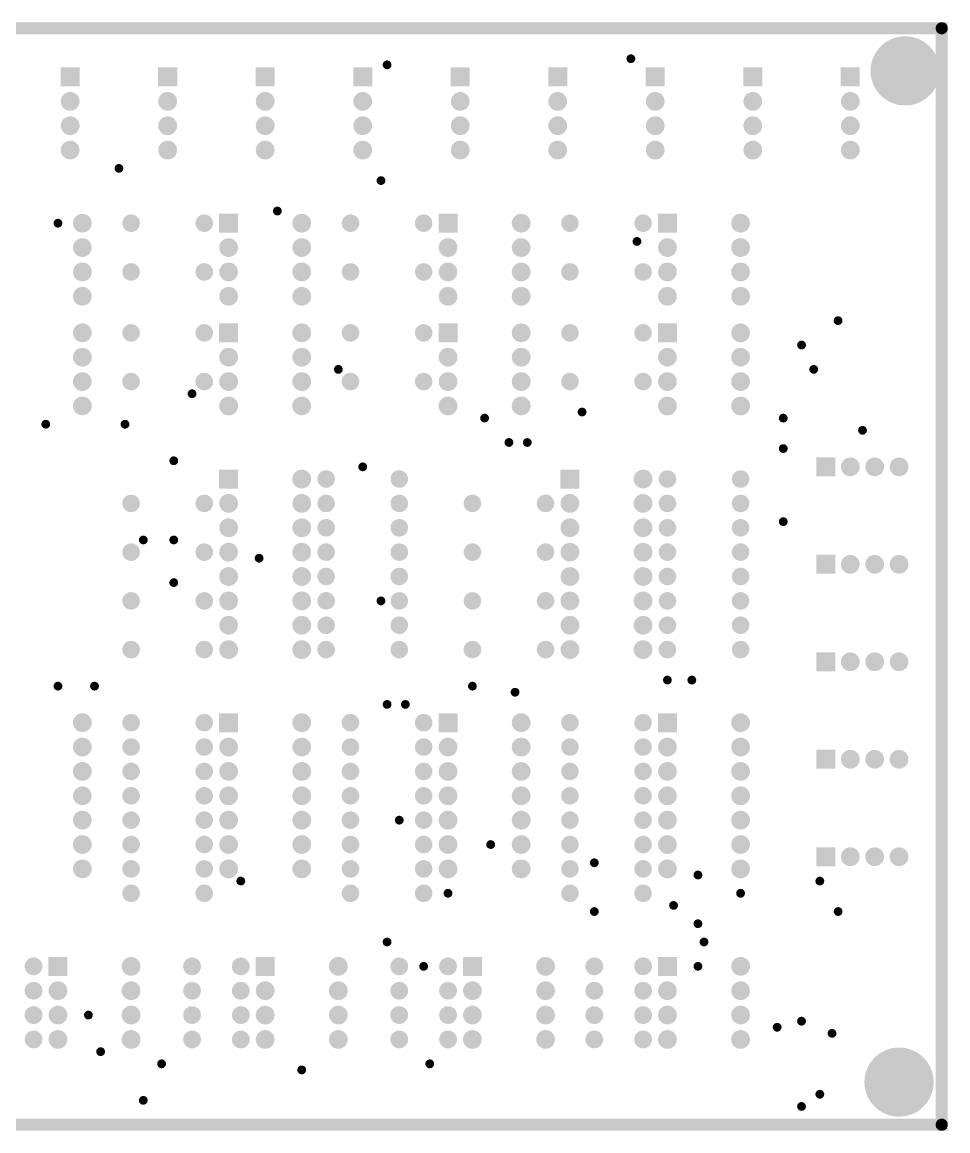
# Model space of a CAD drawing. Extents: x 0.17 to 7.45, y 0.15 to 4.7.
# Drawn here: x 3.649 to 7.446, y 0.146 to 4.696 of the extents above; entities that cross this region are included whole.
import ezdxf

# ---------------------------------------------------------------- set-up
doc = ezdxf.new("R2010")
doc.units = 0

msp = doc.modelspace()

# ---------------------------------------------------------------- linework, layer by layer
at = {"const_width": 0.05}
msp.add_lwpolyline([(0.196, 0.171), (0.196, 4.671), (7.421, 4.671), (7.421, 0.171), (0.196, 0.171)], close=True, dxfattribs=at)
at = {"const_width": 0.025}
for points in [[(7.4085, 4.671, 1), (7.4335, 4.671, 1)], [(7.4085, 0.171, 1), (7.4335, 0.171, 1)]]:
    msp.add_lwpolyline(points, format="xyb", close=True, dxfattribs=at)
at = {"layer": 'GND'}
for points, const_width in [([(7.2, 4.496, 1), (7.342, 4.496, 1)], 0.142), ([(6.137, 4.546, 1), (6.155, 4.546, 1)], 0.018), ([(5.137, 4.521, 1), (5.155, 4.521, 1)], 0.018), ([(3.827, 4.371, 1), (3.865, 4.371, 1)], 0.039), ([(4.227, 4.371, 1), (4.265, 4.371, 1)], 0.039), ([(4.627, 4.371, 1), (4.665, 4.371, 1)], 0.039), ([(5.027, 4.371, 1), (5.065, 4.371, 1)], 0.039), ([(5.427, 4.371, 1), (5.465, 4.371, 1)], 0.039), ([(5.827, 4.371, 1), (5.865, 4.371, 1)], 0.039), ([(6.227, 4.371, 1), (6.265, 4.371, 1)], 0.039), ([(6.627, 4.371, 1), (6.665, 4.371, 1)], 0.039), ([(7.027, 4.371, 1), (7.065, 4.371, 1)], 0.039), ([(3.827, 4.271, 1), (3.865, 4.271, 1)], 0.039), ([(4.227, 4.271, 1), (4.265, 4.271, 1)], 0.039), ([(4.627, 4.271, 1), (4.665, 4.271, 1)], 0.039), ([(5.027, 4.271, 1), (5.065, 4.271, 1)], 0.039), ([(5.427, 4.271, 1), (5.465, 4.271, 1)], 0.039), ([(5.827, 4.271, 1), (5.865, 4.271, 1)], 0.039), ([(6.227, 4.271, 1), (6.265, 4.271, 1)], 0.039), ([(6.627, 4.271, 1), (6.665, 4.271, 1)], 0.039), ([(7.027, 4.271, 1), (7.065, 4.271, 1)], 0.039), ([(3.827, 4.171, 1), (3.865, 4.171, 1)], 0.039), ([(4.227, 4.171, 1), (4.265, 4.171, 1)], 0.039), ([(4.627, 4.171, 1), (4.665, 4.171, 1)], 0.039), ([(5.027, 4.171, 1), (5.065, 4.171, 1)], 0.039), ([(5.427, 4.171, 1), (5.465, 4.171, 1)], 0.039), ([(5.827, 4.171, 1), (5.865, 4.171, 1)], 0.039), ([(6.227, 4.171, 1), (6.265, 4.171, 1)], 0.039), ([(6.627, 4.171, 1), (6.665, 4.171, 1)], 0.039), ([(7.027, 4.171, 1), (7.065, 4.171, 1)], 0.039), ([(4.037, 4.096, 1), (4.055, 4.096, 1)], 0.018), ([(5.112, 4.046, 1), (5.13, 4.046, 1)], 0.018), ([(4.687, 3.921, 1), (4.705, 3.921, 1)], 0.018), ([(4.687, 3.921, 1), (4.705, 3.921, 1)], 0.018), ([(3.787, 3.871, 1), (3.805, 3.871, 1)], 0.018), ([(3.877, 3.871, 1), (3.915, 3.871, 1)], 0.039), ([(4.078, 3.871, 1), (4.114, 3.871, 1)], 0.036), ([(4.378, 3.871, 1), (4.414, 3.871, 1)], 0.036), ([(4.777, 3.871, 1), (4.815, 3.871, 1)], 0.039), ([(4.978, 3.871, 1), (5.014, 3.871, 1)], 0.036), ([(5.278, 3.871, 1), (5.314, 3.871, 1)], 0.036), ([(5.677, 3.871, 1), (5.715, 3.871, 1)], 0.039), ([(5.878, 3.871, 1), (5.914, 3.871, 1)], 0.036), ([(6.178, 3.871, 1), (6.214, 3.871, 1)], 0.036), ([(6.577, 3.871, 1), (6.615, 3.871, 1)], 0.039), ([(3.877, 3.771, 1), (3.915, 3.771, 1)], 0.039), ([(4.477, 3.771, 1), (4.515, 3.771, 1)], 0.039), ([(4.777, 3.771, 1), (4.815, 3.771, 1)], 0.039), ([(5.377, 3.771, 1), (5.415, 3.771, 1)], 0.039), ([(5.677, 3.771, 1), (5.715, 3.771, 1)], 0.039), ([(6.162, 3.796, 1), (6.18, 3.796, 1)], 0.018), ([(6.277, 3.771, 1), (6.315, 3.771, 1)], 0.039), ([(6.577, 3.771, 1), (6.615, 3.771, 1)], 0.039), ([(3.877, 3.671, 1), (3.915, 3.671, 1)], 0.039), ([(4.078, 3.671, 1), (4.114, 3.671, 1)], 0.036), ([(4.378, 3.671, 1), (4.414, 3.671, 1)], 0.036), ([(4.477, 3.671, 1), (4.515, 3.671, 1)], 0.039), ([(4.777, 3.671, 1), (4.815, 3.671, 1)], 0.039), ([(4.978, 3.671, 1), (5.014, 3.671, 1)], 0.036), ([(5.278, 3.671, 1), (5.314, 3.671, 1)], 0.036), ([(5.377, 3.671, 1), (5.415, 3.671, 1)], 0.039), ([(5.677, 3.671, 1), (5.715, 3.671, 1)], 0.039), ([(5.878, 3.671, 1), (5.914, 3.671, 1)], 0.036), ([(6.178, 3.671, 1), (6.214, 3.671, 1)], 0.036), ([(6.277, 3.671, 1), (6.315, 3.671, 1)], 0.039), ([(6.577, 3.671, 1), (6.615, 3.671, 1)], 0.039), ([(3.877, 3.571, 1), (3.915, 3.571, 1)], 0.039), ([(4.477, 3.571, 1), (4.515, 3.571, 1)], 0.039), ([(4.777, 3.571, 1), (4.815, 3.571, 1)], 0.039), ([(5.377, 3.571, 1), (5.415, 3.571, 1)], 0.039), ([(5.677, 3.571, 1), (5.715, 3.571, 1)], 0.039), ([(6.277, 3.571, 1), (6.315, 3.571, 1)], 0.039), ([(6.577, 3.571, 1), (6.615, 3.571, 1)], 0.039), ([(3.877, 3.421, 1), (3.915, 3.421, 1)], 0.039), ([(4.777, 3.421, 1), (4.815, 3.421, 1)], 0.039), ([(5.677, 3.421, 1), (5.715, 3.421, 1)], 0.039), ([(6.577, 3.421, 1), (6.615, 3.421, 1)], 0.039), ([(6.987, 3.471, 1), (7.005, 3.471, 1)], 0.018), ([(4.078, 3.421, 1), (4.114, 3.421, 1)], 0.036), ([(4.378, 3.421, 1), (4.414, 3.421, 1)], 0.036), ([(4.978, 3.421, 1), (5.014, 3.421, 1)], 0.036), ([(5.278, 3.421, 1), (5.314, 3.421, 1)], 0.036), ([(5.878, 3.421, 1), (5.914, 3.421, 1)], 0.036), ([(6.178, 3.421, 1), (6.214, 3.421, 1)], 0.036), ([(6.837, 3.371, 1), (6.855, 3.371, 1)], 0.018), ([(3.877, 3.321, 1), (3.915, 3.321, 1)], 0.039), ([(4.477, 3.321, 1), (4.515, 3.321, 1)], 0.039), ([(4.777, 3.321, 1), (4.815, 3.321, 1)], 0.039), ([(5.377, 3.321, 1), (5.415, 3.321, 1)], 0.039), ([(5.677, 3.321, 1), (5.715, 3.321, 1)], 0.039), ([(6.277, 3.321, 1), (6.315, 3.321, 1)], 0.039), ([(6.577, 3.321, 1), (6.615, 3.321, 1)], 0.039), ([(4.937, 3.271, 1), (4.955, 3.271, 1)], 0.018), ([(4.937, 3.271, 1), (4.955, 3.271, 1)], 0.018), ([(6.887, 3.271, 1), (6.905, 3.271, 1)], 0.018), ([(3.877, 3.221, 1), (3.915, 3.221, 1)], 0.039), ([(4.078, 3.221, 1), (4.114, 3.221, 1)], 0.036), ([(4.378, 3.221, 1), (4.414, 3.221, 1)], 0.036), ([(4.477, 3.221, 1), (4.515, 3.221, 1)], 0.039), ([(4.777, 3.221, 1), (4.815, 3.221, 1)], 0.039), ([(4.978, 3.221, 1), (5.014, 3.221, 1)], 0.036), ([(5.278, 3.221, 1), (5.314, 3.221, 1)], 0.036), ([(5.377, 3.221, 1), (5.415, 3.221, 1)], 0.039), ([(5.677, 3.221, 1), (5.715, 3.221, 1)], 0.039), ([(5.878, 3.221, 1), (5.914, 3.221, 1)], 0.036), ([(6.178, 3.221, 1), (6.214, 3.221, 1)], 0.036), ([(6.277, 3.221, 1), (6.315, 3.221, 1)], 0.039), ([(6.577, 3.221, 1), (6.615, 3.221, 1)], 0.039), ([(4.337, 3.171, 1), (4.355, 3.171, 1)], 0.018), ([(3.877, 3.121, 1), (3.915, 3.121, 1)], 0.039), ([(4.477, 3.121, 1), (4.515, 3.121, 1)], 0.039), ([(4.777, 3.121, 1), (4.815, 3.121, 1)], 0.039), ([(5.377, 3.121, 1), (5.415, 3.121, 1)], 0.039), ([(5.677, 3.121, 1), (5.715, 3.121, 1)], 0.039), ([(6.277, 3.121, 1), (6.315, 3.121, 1)], 0.039), ([(6.577, 3.121, 1), (6.615, 3.121, 1)], 0.039), ([(5.937, 3.096, 1), (5.955, 3.096, 1)], 0.018), ([(5.937, 3.096, 1), (5.955, 3.096, 1)], 0.018), ([(3.737, 3.046, 1), (3.755, 3.046, 1)], 0.018), ([(4.062, 3.046, 1), (4.08, 3.046, 1)], 0.018), ([(5.537, 3.071, 1), (5.555, 3.071, 1)], 0.018), ([(6.762, 3.071, 1), (6.78, 3.071, 1)], 0.018), ([(7.087, 3.021, 1), (7.105, 3.021, 1)], 0.018), ([(5.637, 2.971, 1), (5.655, 2.971, 1)], 0.018), ([(5.637, 2.971, 1), (5.655, 2.971, 1)], 0.018), ([(5.712, 2.971, 1), (5.73, 2.971, 1)], 0.018), ([(5.712, 2.971, 1), (5.73, 2.971, 1)], 0.018), ([(6.762, 2.946, 1), (6.78, 2.946, 1)], 0.018), ([(4.262, 2.896, 1), (4.28, 2.896, 1)], 0.018), ([(5.037, 2.871, 1), (5.055, 2.871, 1)], 0.018), ([(7.027, 2.871, 1), (7.065, 2.871, 1)], 0.039), ([(7.127, 2.871, 1), (7.165, 2.871, 1)], 0.039), ([(7.227, 2.871, 1), (7.265, 2.871, 1)], 0.039), ([(4.777, 2.821, 1), (4.815, 2.821, 1)], 0.039), ([(4.878, 2.821, 1), (4.914, 2.821, 1)], 0.036), ([(5.178, 2.821, 1), (5.214, 2.821, 1)], 0.036), ([(6.177, 2.821, 1), (6.215, 2.821, 1)], 0.039), ([(6.278, 2.821, 1), (6.314, 2.821, 1)], 0.036), ([(6.578, 2.821, 1), (6.614, 2.821, 1)], 0.036), ([(4.078, 2.721, 1), (4.114, 2.721, 1)], 0.036), ([(4.378, 2.721, 1), (4.414, 2.721, 1)], 0.036), ([(4.477, 2.721, 1), (4.515, 2.721, 1)], 0.039), ([(4.777, 2.721, 1), (4.815, 2.721, 1)], 0.039), ([(4.878, 2.721, 1), (4.914, 2.721, 1)], 0.036), ([(5.178, 2.721, 1), (5.214, 2.721, 1)], 0.036), ([(5.478, 2.721, 1), (5.514, 2.721, 1)], 0.036), ([(5.778, 2.721, 1), (5.814, 2.721, 1)], 0.036), ([(5.877, 2.721, 1), (5.915, 2.721, 1)], 0.039), ([(6.177, 2.721, 1), (6.215, 2.721, 1)], 0.039), ([(6.278, 2.721, 1), (6.314, 2.721, 1)], 0.036), ([(6.578, 2.721, 1), (6.614, 2.721, 1)], 0.036), ([(4.477, 2.621, 1), (4.515, 2.621, 1)], 0.039), ([(4.777, 2.621, 1), (4.815, 2.621, 1)], 0.039), ([(4.878, 2.621, 1), (4.914, 2.621, 1)], 0.036), ([(5.178, 2.621, 1), (5.214, 2.621, 1)], 0.036), ([(5.877, 2.621, 1), (5.915, 2.621, 1)], 0.039), ([(6.177, 2.621, 1), (6.215, 2.621, 1)], 0.039), ([(6.278, 2.621, 1), (6.314, 2.621, 1)], 0.036), ([(6.578, 2.621, 1), (6.614, 2.621, 1)], 0.036), ([(6.762, 2.646, 1), (6.78, 2.646, 1)], 0.018), ([(4.078, 2.521, 1), (4.114, 2.521, 1)], 0.036), ([(4.137, 2.571, 1), (4.155, 2.571, 1)], 0.018), ([(4.262, 2.571, 1), (4.28, 2.571, 1)], 0.018), ([(4.378, 2.521, 1), (4.414, 2.521, 1)], 0.036), ([(4.477, 2.521, 1), (4.515, 2.521, 1)], 0.039), ([(4.777, 2.521, 1), (4.815, 2.521, 1)], 0.039), ([(4.878, 2.521, 1), (4.914, 2.521, 1)], 0.036), ([(5.178, 2.521, 1), (5.214, 2.521, 1)], 0.036), ([(5.478, 2.521, 1), (5.514, 2.521, 1)], 0.036), ([(5.778, 2.521, 1), (5.814, 2.521, 1)], 0.036), ([(5.877, 2.521, 1), (5.915, 2.521, 1)], 0.039), ([(6.177, 2.521, 1), (6.215, 2.521, 1)], 0.039), ([(6.278, 2.521, 1), (6.314, 2.521, 1)], 0.036), ([(6.578, 2.521, 1), (6.614, 2.521, 1)], 0.036), ([(4.612, 2.496, 1), (4.63, 2.496, 1)], 0.018), ([(7.027, 2.471, 1), (7.065, 2.471, 1)], 0.039), ([(7.127, 2.471, 1), (7.165, 2.471, 1)], 0.039), ([(7.227, 2.471, 1), (7.265, 2.471, 1)], 0.039), ([(4.477, 2.421, 1), (4.515, 2.421, 1)], 0.039), ([(4.777, 2.421, 1), (4.815, 2.421, 1)], 0.039), ([(5.877, 2.421, 1), (5.915, 2.421, 1)], 0.039), ([(6.177, 2.421, 1), (6.215, 2.421, 1)], 0.039), ([(4.262, 2.396, 1), (4.28, 2.396, 1)], 0.018), ([(4.878, 2.421, 1), (4.914, 2.421, 1)], 0.036), ([(5.178, 2.421, 1), (5.214, 2.421, 1)], 0.036), ([(6.278, 2.421, 1), (6.314, 2.421, 1)], 0.036), ([(6.578, 2.421, 1), (6.614, 2.421, 1)], 0.036), ([(4.078, 2.321, 1), (4.114, 2.321, 1)], 0.036), ([(4.378, 2.321, 1), (4.414, 2.321, 1)], 0.036), ([(4.477, 2.321, 1), (4.515, 2.321, 1)], 0.039), ([(4.777, 2.321, 1), (4.815, 2.321, 1)], 0.039), ([(4.878, 2.321, 1), (4.914, 2.321, 1)], 0.036), ([(5.112, 2.321, 1), (5.13, 2.321, 1)], 0.018), ([(5.178, 2.321, 1), (5.214, 2.321, 1)], 0.036), ([(5.478, 2.321, 1), (5.514, 2.321, 1)], 0.036), ([(5.778, 2.321, 1), (5.814, 2.321, 1)], 0.036), ([(5.877, 2.321, 1), (5.915, 2.321, 1)], 0.039), ([(6.177, 2.321, 1), (6.215, 2.321, 1)], 0.039), ([(6.278, 2.321, 1), (6.314, 2.321, 1)], 0.036), ([(6.578, 2.321, 1), (6.614, 2.321, 1)], 0.036), ([(4.477, 2.221, 1), (4.515, 2.221, 1)], 0.039), ([(4.777, 2.221, 1), (4.815, 2.221, 1)], 0.039), ([(4.878, 2.221, 1), (4.914, 2.221, 1)], 0.036), ([(5.178, 2.221, 1), (5.214, 2.221, 1)], 0.036), ([(5.877, 2.221, 1), (5.915, 2.221, 1)], 0.039), ([(6.177, 2.221, 1), (6.215, 2.221, 1)], 0.039), ([(6.278, 2.221, 1), (6.314, 2.221, 1)], 0.036), ([(6.578, 2.221, 1), (6.614, 2.221, 1)], 0.036), ([(4.078, 2.121, 1), (4.114, 2.121, 1)], 0.036), ([(4.378, 2.121, 1), (4.414, 2.121, 1)], 0.036), ([(4.477, 2.121, 1), (4.515, 2.121, 1)], 0.039), ([(4.777, 2.121, 1), (4.815, 2.121, 1)], 0.039), ([(4.878, 2.121, 1), (4.914, 2.121, 1)], 0.036), ([(5.178, 2.121, 1), (5.214, 2.121, 1)], 0.036), ([(5.478, 2.121, 1), (5.514, 2.121, 1)], 0.036), ([(5.778, 2.121, 1), (5.814, 2.121, 1)], 0.036), ([(5.877, 2.121, 1), (5.915, 2.121, 1)], 0.039), ([(6.177, 2.121, 1), (6.215, 2.121, 1)], 0.039), ([(6.278, 2.121, 1), (6.314, 2.121, 1)], 0.036), ([(6.578, 2.121, 1), (6.614, 2.121, 1)], 0.036), ([(7.027, 2.071, 1), (7.065, 2.071, 1)], 0.039), ([(7.127, 2.071, 1), (7.165, 2.071, 1)], 0.039), ([(7.227, 2.071, 1), (7.265, 2.071, 1)], 0.039), ([(6.287, 1.996, 1), (6.305, 1.996, 1)], 0.018), ([(6.387, 1.996, 1), (6.405, 1.996, 1)], 0.018), ([(3.787, 1.971, 1), (3.805, 1.971, 1)], 0.018), ([(3.937, 1.971, 1), (3.955, 1.971, 1)], 0.018), ([(5.487, 1.971, 1), (5.505, 1.971, 1)], 0.018), ([(5.662, 1.946, 1), (5.68, 1.946, 1)], 0.018), ([(5.137, 1.896, 1), (5.155, 1.896, 1)], 0.018), ([(5.212, 1.896, 1), (5.23, 1.896, 1)], 0.018), ([(3.877, 1.821, 1), (3.915, 1.821, 1)], 0.039), ([(4.078, 1.821, 1), (4.114, 1.821, 1)], 0.036), ([(4.378, 1.821, 1), (4.414, 1.821, 1)], 0.036), ([(4.777, 1.821, 1), (4.815, 1.821, 1)], 0.039), ([(4.978, 1.821, 1), (5.014, 1.821, 1)], 0.036), ([(5.278, 1.821, 1), (5.314, 1.821, 1)], 0.036), ([(5.677, 1.821, 1), (5.715, 1.821, 1)], 0.039), ([(5.878, 1.821, 1), (5.914, 1.821, 1)], 0.036), ([(6.178, 1.821, 1), (6.214, 1.821, 1)], 0.036), ([(6.577, 1.821, 1), (6.615, 1.821, 1)], 0.039), ([(3.877, 1.721, 1), (3.915, 1.721, 1)], 0.039), ([(4.078, 1.721, 1), (4.114, 1.721, 1)], 0.036), ([(4.378, 1.721, 1), (4.414, 1.721, 1)], 0.036), ([(4.477, 1.721, 1), (4.515, 1.721, 1)], 0.039), ([(4.777, 1.721, 1), (4.815, 1.721, 1)], 0.039), ([(4.978, 1.721, 1), (5.014, 1.721, 1)], 0.036), ([(5.278, 1.721, 1), (5.314, 1.721, 1)], 0.036), ([(5.377, 1.721, 1), (5.415, 1.721, 1)], 0.039), ([(5.677, 1.721, 1), (5.715, 1.721, 1)], 0.039), ([(5.878, 1.721, 1), (5.914, 1.721, 1)], 0.036), ([(6.178, 1.721, 1), (6.214, 1.721, 1)], 0.036), ([(6.277, 1.721, 1), (6.315, 1.721, 1)], 0.039), ([(6.577, 1.721, 1), (6.615, 1.721, 1)], 0.039), ([(7.027, 1.671, 1), (7.065, 1.671, 1)], 0.039), ([(7.127, 1.671, 1), (7.165, 1.671, 1)], 0.039), ([(7.227, 1.671, 1), (7.265, 1.671, 1)], 0.039), ([(3.877, 1.621, 1), (3.915, 1.621, 1)], 0.039), ([(4.078, 1.621, 1), (4.114, 1.621, 1)], 0.036), ([(4.378, 1.621, 1), (4.414, 1.621, 1)], 0.036), ([(4.477, 1.621, 1), (4.515, 1.621, 1)], 0.039), ([(4.777, 1.621, 1), (4.815, 1.621, 1)], 0.039), ([(4.978, 1.621, 1), (5.014, 1.621, 1)], 0.036), ([(5.278, 1.621, 1), (5.314, 1.621, 1)], 0.036), ([(5.377, 1.621, 1), (5.415, 1.621, 1)], 0.039), ([(5.677, 1.621, 1), (5.715, 1.621, 1)], 0.039), ([(5.878, 1.621, 1), (5.914, 1.621, 1)], 0.036), ([(6.178, 1.621, 1), (6.214, 1.621, 1)], 0.036), ([(6.277, 1.621, 1), (6.315, 1.621, 1)], 0.039), ([(6.577, 1.621, 1), (6.615, 1.621, 1)], 0.039), ([(3.877, 1.521, 1), (3.915, 1.521, 1)], 0.039), ([(4.078, 1.521, 1), (4.114, 1.521, 1)], 0.036), ([(4.378, 1.521, 1), (4.414, 1.521, 1)], 0.036), ([(4.477, 1.521, 1), (4.515, 1.521, 1)], 0.039), ([(4.777, 1.521, 1), (4.815, 1.521, 1)], 0.039), ([(4.978, 1.521, 1), (5.014, 1.521, 1)], 0.036), ([(5.278, 1.521, 1), (5.314, 1.521, 1)], 0.036), ([(5.377, 1.521, 1), (5.415, 1.521, 1)], 0.039), ([(5.677, 1.521, 1), (5.715, 1.521, 1)], 0.039), ([(5.878, 1.521, 1), (5.914, 1.521, 1)], 0.036), ([(6.178, 1.521, 1), (6.214, 1.521, 1)], 0.036), ([(6.277, 1.521, 1), (6.315, 1.521, 1)], 0.039), ([(6.577, 1.521, 1), (6.615, 1.521, 1)], 0.039), ([(3.877, 1.421, 1), (3.915, 1.421, 1)], 0.039), ([(4.078, 1.421, 1), (4.114, 1.421, 1)], 0.036), ([(4.378, 1.421, 1), (4.414, 1.421, 1)], 0.036), ([(4.477, 1.421, 1), (4.515, 1.421, 1)], 0.039), ([(4.777, 1.421, 1), (4.815, 1.421, 1)], 0.039), ([(4.978, 1.421, 1), (5.014, 1.421, 1)], 0.036), ([(5.278, 1.421, 1), (5.314, 1.421, 1)], 0.036), ([(5.377, 1.421, 1), (5.415, 1.421, 1)], 0.039), ([(5.677, 1.421, 1), (5.715, 1.421, 1)], 0.039), ([(5.878, 1.421, 1), (5.914, 1.421, 1)], 0.036), ([(6.178, 1.421, 1), (6.214, 1.421, 1)], 0.036), ([(6.277, 1.421, 1), (6.315, 1.421, 1)], 0.039), ([(6.577, 1.421, 1), (6.615, 1.421, 1)], 0.039), ([(5.187, 1.421, 1), (5.205, 1.421, 1)], 0.018), ([(3.877, 1.321, 1), (3.915, 1.321, 1)], 0.039), ([(4.078, 1.321, 1), (4.114, 1.321, 1)], 0.036), ([(4.378, 1.321, 1), (4.414, 1.321, 1)], 0.036), ([(4.477, 1.321, 1), (4.515, 1.321, 1)], 0.039), ([(4.777, 1.321, 1), (4.815, 1.321, 1)], 0.039), ([(4.978, 1.321, 1), (5.014, 1.321, 1)], 0.036), ([(5.278, 1.321, 1), (5.314, 1.321, 1)], 0.036), ([(5.377, 1.321, 1), (5.415, 1.321, 1)], 0.039), ([(5.562, 1.321, 1), (5.58, 1.321, 1)], 0.018), ([(5.677, 1.321, 1), (5.715, 1.321, 1)], 0.039), ([(5.878, 1.321, 1), (5.914, 1.321, 1)], 0.036), ([(6.178, 1.321, 1), (6.214, 1.321, 1)], 0.036), ([(6.277, 1.321, 1), (6.315, 1.321, 1)], 0.039), ([(6.577, 1.321, 1), (6.615, 1.321, 1)], 0.039), ([(7.027, 1.271, 1), (7.065, 1.271, 1)], 0.039), ([(7.127, 1.271, 1), (7.165, 1.271, 1)], 0.039), ([(7.227, 1.271, 1), (7.265, 1.271, 1)], 0.039), ([(3.877, 1.221, 1), (3.915, 1.221, 1)], 0.039), ([(4.078, 1.221, 1), (4.114, 1.221, 1)], 0.036), ([(4.378, 1.221, 1), (4.414, 1.221, 1)], 0.036), ([(4.477, 1.221, 1), (4.515, 1.221, 1)], 0.039), ([(4.777, 1.221, 1), (4.815, 1.221, 1)], 0.039), ([(4.978, 1.221, 1), (5.014, 1.221, 1)], 0.036), ([(5.278, 1.221, 1), (5.314, 1.221, 1)], 0.036), ([(5.377, 1.221, 1), (5.415, 1.221, 1)], 0.039), ([(5.677, 1.221, 1), (5.715, 1.221, 1)], 0.039), ([(5.878, 1.221, 1), (5.914, 1.221, 1)], 0.036), ([(5.987, 1.246, 1), (6.005, 1.246, 1)], 0.018), ([(6.178, 1.221, 1), (6.214, 1.221, 1)], 0.036), ([(6.277, 1.221, 1), (6.315, 1.221, 1)], 0.039), ([(6.577, 1.221, 1), (6.615, 1.221, 1)], 0.039), ([(4.537, 1.171, 1), (4.555, 1.171, 1)], 0.018), ([(6.412, 1.196, 1), (6.43, 1.196, 1)], 0.018), ([(6.912, 1.171, 1), (6.93, 1.171, 1)], 0.018), ([(4.078, 1.121, 1), (4.114, 1.121, 1)], 0.036), ([(4.378, 1.121, 1), (4.414, 1.121, 1)], 0.036), ([(4.978, 1.121, 1), (5.014, 1.121, 1)], 0.036), ([(5.278, 1.121, 1), (5.314, 1.121, 1)], 0.036), ([(5.387, 1.121, 1), (5.405, 1.121, 1)], 0.018), ([(5.878, 1.121, 1), (5.914, 1.121, 1)], 0.036), ([(6.178, 1.121, 1), (6.214, 1.121, 1)], 0.036), ([(6.587, 1.121, 1), (6.605, 1.121, 1)], 0.018), ([(5.987, 1.046, 1), (6.005, 1.046, 1)], 0.018), ([(6.312, 1.071, 1), (6.33, 1.071, 1)], 0.018), ([(6.987, 1.046, 1), (7.005, 1.046, 1)], 0.018), ([(6.412, 0.996, 1), (6.43, 0.996, 1)], 0.018), ([(5.137, 0.921, 1), (5.155, 0.921, 1)], 0.018), ([(6.437, 0.921, 1), (6.455, 0.921, 1)], 0.018), ([(3.678, 0.821, 1), (3.714, 0.821, 1)], 0.037), ([(4.077, 0.821, 1), (4.115, 0.821, 1)], 0.039), ([(4.328, 0.821, 1), (4.364, 0.821, 1)], 0.037), ([(4.528, 0.821, 1), (4.564, 0.821, 1)], 0.037), ([(4.927, 0.821, 1), (4.965, 0.821, 1)], 0.039), ([(5.178, 0.821, 1), (5.214, 0.821, 1)], 0.037), ([(5.287, 0.821, 1), (5.305, 0.821, 1)], 0.018), ([(5.378, 0.821, 1), (5.414, 0.821, 1)], 0.037), ([(5.777, 0.821, 1), (5.815, 0.821, 1)], 0.039), ([(5.978, 0.821, 1), (6.014, 0.821, 1)], 0.037), ([(6.178, 0.821, 1), (6.214, 0.821, 1)], 0.037), ([(6.412, 0.821, 1), (6.43, 0.821, 1)], 0.018), ([(6.577, 0.821, 1), (6.615, 0.821, 1)], 0.039), ([(3.678, 0.721, 1), (3.714, 0.721, 1)], 0.037), ([(3.777, 0.721, 1), (3.815, 0.721, 1)], 0.039), ([(4.077, 0.721, 1), (4.115, 0.721, 1)], 0.039), ([(4.328, 0.721, 1), (4.364, 0.721, 1)], 0.037), ([(4.528, 0.721, 1), (4.564, 0.721, 1)], 0.037), ([(4.627, 0.721, 1), (4.665, 0.721, 1)], 0.039), ([(4.927, 0.721, 1), (4.965, 0.721, 1)], 0.039), ([(5.178, 0.721, 1), (5.214, 0.721, 1)], 0.037), ([(5.378, 0.721, 1), (5.414, 0.721, 1)], 0.037), ([(5.477, 0.721, 1), (5.515, 0.721, 1)], 0.039), ([(5.777, 0.721, 1), (5.815, 0.721, 1)], 0.039), ([(5.978, 0.721, 1), (6.014, 0.721, 1)], 0.037), ([(6.178, 0.721, 1), (6.214, 0.721, 1)], 0.037), ([(6.277, 0.721, 1), (6.315, 0.721, 1)], 0.039), ([(6.577, 0.721, 1), (6.615, 0.721, 1)], 0.039), ([(3.678, 0.621, 1), (3.714, 0.621, 1)], 0.037), ([(3.777, 0.621, 1), (3.815, 0.621, 1)], 0.039), ([(3.912, 0.621, 1), (3.93, 0.621, 1)], 0.018), ([(4.077, 0.621, 1), (4.115, 0.621, 1)], 0.039), ([(4.328, 0.621, 1), (4.364, 0.621, 1)], 0.037), ([(4.528, 0.621, 1), (4.564, 0.621, 1)], 0.037), ([(4.627, 0.621, 1), (4.665, 0.621, 1)], 0.039), ([(4.927, 0.621, 1), (4.965, 0.621, 1)], 0.039), ([(5.178, 0.621, 1), (5.214, 0.621, 1)], 0.037), ([(5.378, 0.621, 1), (5.414, 0.621, 1)], 0.037), ([(5.477, 0.621, 1), (5.515, 0.621, 1)], 0.039), ([(5.777, 0.621, 1), (5.815, 0.621, 1)], 0.039), ([(5.978, 0.621, 1), (6.014, 0.621, 1)], 0.037), ([(6.178, 0.621, 1), (6.214, 0.621, 1)], 0.037), ([(6.277, 0.621, 1), (6.315, 0.621, 1)], 0.039), ([(6.577, 0.621, 1), (6.615, 0.621, 1)], 0.039), ([(6.837, 0.596, 1), (6.855, 0.596, 1)], 0.018), ([(3.678, 0.521, 1), (3.714, 0.521, 1)], 0.037), ([(3.777, 0.521, 1), (3.815, 0.521, 1)], 0.039), ([(4.077, 0.521, 1), (4.115, 0.521, 1)], 0.039), ([(4.328, 0.521, 1), (4.364, 0.521, 1)], 0.037), ([(4.528, 0.521, 1), (4.564, 0.521, 1)], 0.037), ([(4.627, 0.521, 1), (4.665, 0.521, 1)], 0.039), ([(4.927, 0.521, 1), (4.965, 0.521, 1)], 0.039), ([(5.178, 0.521, 1), (5.214, 0.521, 1)], 0.037), ([(5.378, 0.521, 1), (5.414, 0.521, 1)], 0.037), ([(5.477, 0.521, 1), (5.515, 0.521, 1)], 0.039), ([(5.777, 0.521, 1), (5.815, 0.521, 1)], 0.039), ([(5.978, 0.521, 1), (6.014, 0.521, 1)], 0.037), ([(6.178, 0.521, 1), (6.214, 0.521, 1)], 0.037), ([(6.277, 0.521, 1), (6.315, 0.521, 1)], 0.039), ([(6.577, 0.521, 1), (6.615, 0.521, 1)], 0.039), ([(6.737, 0.571, 1), (6.755, 0.571, 1)], 0.018), ([(6.962, 0.546, 1), (6.98, 0.546, 1)], 0.018), ([(3.962, 0.471, 1), (3.98, 0.471, 1)], 0.018), ([(7.175, 0.346, 1), (7.317, 0.346, 1)], 0.142), ([(4.212, 0.421, 1), (4.23, 0.421, 1)], 0.018), ([(4.787, 0.396, 1), (4.805, 0.396, 1)], 0.018), ([(5.312, 0.421, 1), (5.33, 0.421, 1)], 0.018), ([(4.137, 0.271, 1), (4.155, 0.271, 1)], 0.018), ([(6.912, 0.296, 1), (6.93, 0.296, 1)], 0.018), ([(6.837, 0.246, 1), (6.855, 0.246, 1)], 0.018)]:
    msp.add_lwpolyline(points, format="xyb", close=True, dxfattribs=dict(at, const_width=const_width))
for points in [[(3.807, 4.432), (3.885, 4.432), (3.807, 4.51), (3.885, 4.51)], [(4.207, 4.432), (4.285, 4.432), (4.207, 4.51), (4.285, 4.51)], [(4.607, 4.432), (4.685, 4.432), (4.607, 4.51), (4.685, 4.51)], [(5.007, 4.432), (5.085, 4.432), (5.007, 4.51), (5.085, 4.51)], [(5.407, 4.432), (5.485, 4.432), (5.407, 4.51), (5.485, 4.51)], [(5.807, 4.432), (5.885, 4.432), (5.807, 4.51), (5.885, 4.51)], [(6.207, 4.432), (6.285, 4.432), (6.207, 4.51), (6.285, 4.51)], [(6.607, 4.432), (6.685, 4.432), (6.607, 4.51), (6.685, 4.51)], [(7.007, 4.432), (7.085, 4.432), (7.007, 4.51), (7.085, 4.51)], [(4.457, 3.832), (4.535, 3.832), (4.457, 3.91), (4.535, 3.91)], [(5.357, 3.832), (5.435, 3.832), (5.357, 3.91), (5.435, 3.91)], [(6.257, 3.832), (6.335, 3.832), (6.257, 3.91), (6.335, 3.91)], [(4.457, 3.382), (4.535, 3.382), (4.457, 3.46), (4.535, 3.46)], [(5.357, 3.382), (5.435, 3.382), (5.357, 3.46), (5.435, 3.46)], [(6.257, 3.382), (6.335, 3.382), (6.257, 3.46), (6.335, 3.46)], [(6.907, 2.832), (6.985, 2.832), (6.907, 2.91), (6.985, 2.91)], [(4.457, 2.782), (4.535, 2.782), (4.457, 2.86), (4.535, 2.86)], [(5.857, 2.782), (5.935, 2.782), (5.857, 2.86), (5.935, 2.86)], [(6.907, 2.432), (6.985, 2.432), (6.907, 2.51), (6.985, 2.51)], [(6.907, 2.032), (6.985, 2.032), (6.907, 2.11), (6.985, 2.11)], [(4.457, 1.782), (4.535, 1.782), (4.457, 1.86), (4.535, 1.86)], [(5.357, 1.782), (5.435, 1.782), (5.357, 1.86), (5.435, 1.86)], [(6.257, 1.782), (6.335, 1.782), (6.257, 1.86), (6.335, 1.86)], [(6.907, 1.632), (6.985, 1.632), (6.907, 1.71), (6.985, 1.71)], [(6.907, 1.232), (6.985, 1.232), (6.907, 1.31), (6.985, 1.31)], [(3.757, 0.782), (3.835, 0.782), (3.757, 0.86), (3.835, 0.86)], [(4.607, 0.782), (4.685, 0.782), (4.607, 0.86), (4.685, 0.86)], [(5.457, 0.782), (5.535, 0.782), (5.457, 0.86), (5.535, 0.86)], [(6.257, 0.782), (6.335, 0.782), (6.257, 0.86), (6.335, 0.86)]]:
    msp.add_solid(points, dxfattribs=at)

doc.saveas('drawing.dxf')
